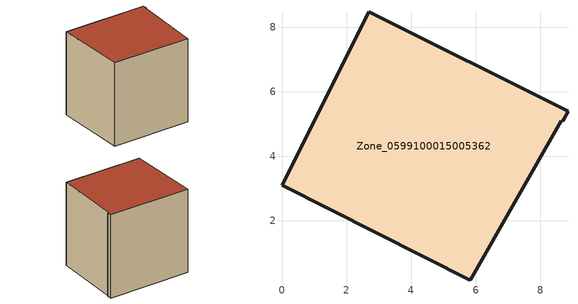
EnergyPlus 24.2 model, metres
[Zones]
Zone_0599100015005362
 floor ground (C_G): 2.68,8.48 8.85,5.39 8.7,5.08 8.65,5.11 5.83,0.16 0,3.1 z1.11
 wall outside (C_F): 8.85,5.39 2.68,8.48 0,3.1 5.83,0.16 8.65,5.11 8.7,5.08 8.85,5.39 z1.11:7.93
 roof outside (C_R): 5.83,0.16 8.65,5.11 8.7,5.08 8.85,5.39 2.68,8.48 0,3.1 z7.93
[BUILDING]
Pand.0599100015005362: North Axis=0; Terrain=City; Loads Convergence Tolerance Value=0.04; Temperature Convergence Tolerance Value=0.4; Solar Distribution=FullExterior; Maximum Number of Warmup Days=25; Minimum Number of Warmup Days=1
[Site:Location]
Rotterdam.The.Hague.AP_ZH_NLD Design_Conditions: Latitude=51.96; Longitude=4.45; Time Zone=1; Elevation=-4.5
[SITE:GROUNDTEMPERATURE:BUILDINGSURFACE]
18, 18, 18, 18, 18, 18, 18, 18, 18, 18, 18, 18
[MATERIAL] Thermal Absorptance=0.9; Solar Absorptance=0.7; Visible Absorptance=0.7
Name | Roughness | Thickness | Conductivity | Density | Specific Heat
G.TI.1946-1964 | MediumSmooth | 0.15 | 1 | 540 | 1210
F.TI.1946-1964 | Rough | 0.3 | 0.857143 | 1920 | 840
R.TI.1946-1964 | MediumRough | 0.2 | 0.277778 | 1500 | 1000
[CONSTRUCTION]
C_G: G.TI.1946-1964
C_F: F.TI.1946-1964
C_R: R.TI.1946-1964
[ZONE]
Zone_0599100015005362: Type=1; Multiplier=1; Ceiling Height=Autocalculate; Volume=Autocalculate; Floor Area=autocalculate; Part of Total Floor Area=Yes
[ZONEINFILTRATION:DESIGNFLOWRATE]
Infil_Zone_0599100015005362: Zone or ZoneList or Space or SpaceList=Zone_0599100015005362; Schedule=AlwaysOn; Design Flow Rate Calculation Method=Flow/Area; Flow Rate per Floor Area=0.003; Constant Term Coefficient=1; Temperature Term Coefficient=0; Velocity Term Coefficient=0; Velocity Squared Term Coefficient=0
[HVACTEMPLATE:ZONE:IDEALLOADSAIRSYSTEM]
Zone_0599100015005362: Maximum Heating Supply Air Temperature=50; Minimum Cooling Supply Air Temperature=13; Maximum Heating Supply Air Humidity Ratio=0.0156; Minimum Cooling Supply Air Humidity Ratio=0.0077; Heating Limit=NoLimit; Cooling Limit=NoLimit; Dehumidification Control Type=ConstantSensibleHeatRatio; Cooling Sensible Heat Ratio=0.7; Dehumidification Setpoint=60; Humidification Control Type=None; Humidification Setpoint=30; Outdoor Air Method=None; Outdoor Air Flow Rate per Person=0.00944; Outdoor Air Flow Rate per Zone Floor Area=0; Outdoor Air Flow Rate per Zone=0; Demand Controlled Ventilation Type=None; Outdoor Air Economizer Type=NoEconomizer; Heat Recovery Type=None; Sensible Heat Recovery Effectiveness=0.7; Latent Heat Recovery Effectiveness=0.65
[ZONECONTROL:THERMOSTAT]
ThermostatControl_Zone_0599100015005362: Zone or ZoneList=Zone_0599100015005362; Control Type Schedule=DualSetpointControlType; Control 1=Thermostat_Zone_0599100015005362; Temperature Difference Between Cutout And Setpoint=0
[THERMOSTATSETPOINT:DUALSETPOINT]
Thermostat_Zone_0599100015005362: Heating Setpoint Temperature Schedule=HeatingSetpoint_Zone_0599100015005362; Cooling Setpoint Temperature Schedule=CoolingSetpoint_Zone_0599100015005362
[SCHEDULE:COMPACT]
HeatingSetpoint_Zone_0599100015005362: Through: 12/31, For: AllDays, Until: 24:00, 21
CoolingSetpoint_Zone_0599100015005362: Through: 12/31, For: AllDays, Until: 24:00, 24
DualSetpointControlType: Through: 12/31, For: AllDays, Until: 24:00, 4
AlwaysOn: Through: 12/31, For: AllDays, Until: 24:00, 1
